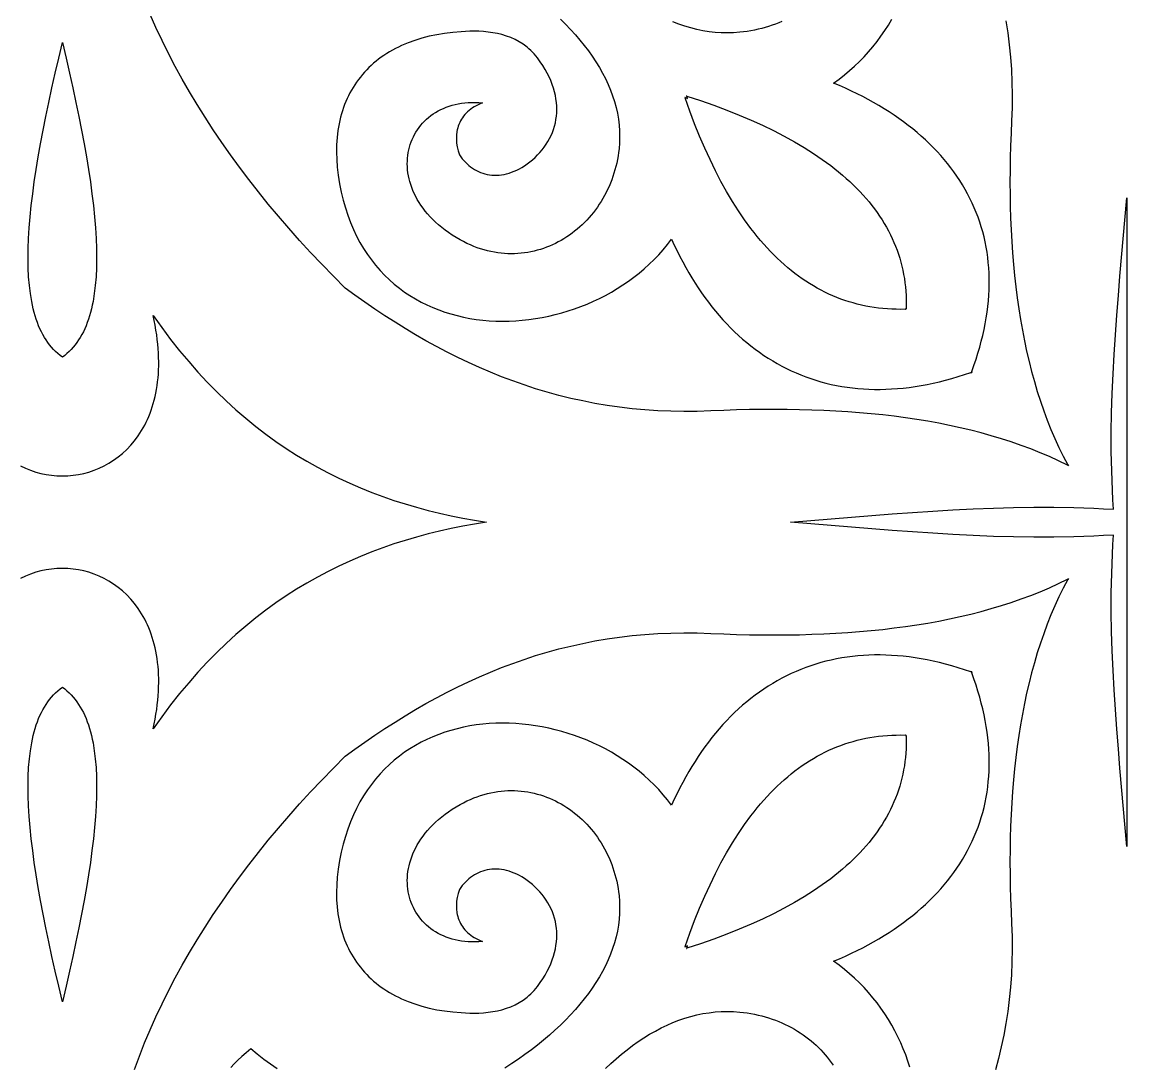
# Model space of a CAD drawing. Extents: x -375 to 375, y -1025 to 1025.
# Drawn here: x -217.3 to -155, y -782.4 to -723.6 of the extents above; entities that cross this region are included whole.
import ezdxf

# ---------------------------------------------------------------- set-up
doc = ezdxf.new("R2010")
doc.units = 0
doc.layers.add('LAYER_1', color=18, linetype='CONTINUOUS')

msp = doc.modelspace()

# ---------------------------------------------------------------- linework, layer by layer
at = {"layer": 'LAYER_1'}
for points in [[(-161.819, -723.576), (-161.714, -724.251), (-161.627, -724.933), (-161.558, -725.623), (-161.508, -726.322), (-161.477, -727.029), (-161.465, -727.745), (-161.472, -728.469), (-161.5, -729.202), (-161.532, -729.907), (-161.557, -730.607), (-161.574, -731.301), (-161.585, -731.99), (-161.589, -732.674), (-161.584, -733.352), (-161.573, -734.024), (-161.553, -734.69), (-161.525, -735.35), (-161.49, -736.004), (-161.446, -736.652), (-161.393, -737.294), (-161.332, -737.929), (-161.263, -738.557), (-161.184, -739.179), (-161.096, -739.794), (-160.999, -740.402), (-160.893, -741.002), (-160.777, -741.596), (-160.651, -742.182), (-160.516, -742.761), (-160.371, -743.332), (-160.215, -743.896), (-160.049, -744.451), (-159.873, -744.999), (-159.686, -745.539), (-159.489, -746.07), (-159.28, -746.593), (-159.06, -747.108), (-158.829, -747.614), (-158.587, -748.111), (-158.333, -748.6), (-158.287, -748.643), (-158.303, -748.637), (-158.296, -748.651), (-158.34, -748.607), (-158.847, -748.362), (-159.363, -748.128), (-159.888, -747.906), (-160.421, -747.694), (-160.964, -747.493), (-161.515, -747.302), (-162.075, -747.122), (-162.643, -746.952), (-163.219, -746.792), (-163.803, -746.642), (-164.395, -746.502), (-164.996, -746.372), (-165.604, -746.25), (-166.219, -746.139), (-166.842, -746.036), (-167.473, -745.943), (-168.11, -745.858), (-168.755, -745.782), (-169.407, -745.715), (-170.065, -745.656), (-170.731, -745.606), (-171.403, -745.563), (-172.081, -745.529), (-172.766, -745.502), (-173.457, -745.483), (-174.154, -745.472), (-174.857, -745.468), (-175.566, -745.471), (-176.28, -745.481), (-177.001, -745.499), (-177.726, -745.523), (-178.457, -745.553), (-179.218, -745.58), (-179.969, -745.587), (-180.711, -745.576), (-181.444, -745.545), (-182.169, -745.497), (-182.885, -745.431), (-183.592, -745.347), (-184.292, -745.246), (-184.983, -745.128), (-185.666, -744.994), (-186.342, -744.844), (-187.01, -744.678), (-187.671, -744.497), (-188.325, -744.301), (-188.972, -744.09), (-189.612, -743.865), (-190.245, -743.626), (-190.872, -743.374), (-191.492, -743.109), (-192.107, -742.831), (-192.715, -742.54), (-193.318, -742.237), (-193.915, -741.923), (-194.506, -741.597), (-195.092, -741.261), (-195.673, -740.914), (-196.249, -740.556), (-196.821, -740.189), (-197.387, -739.812), (-197.95, -739.426), (-198.508, -739.032), (-199.062, -738.629), (-199.726, -737.962), (-200.376, -737.292), (-201.01, -736.619), (-201.629, -735.943), (-202.233, -735.263), (-202.821, -734.581), (-203.393, -733.895), (-203.95, -733.206), (-204.491, -732.514), (-205.016, -731.819), (-205.526, -731.12), (-206.019, -730.419), (-206.496, -729.713), (-206.957, -729.005), (-207.402, -728.293), (-207.83, -727.578), (-208.242, -726.859), (-208.638, -726.138), (-209.017, -725.412), (-209.379, -724.683), (-209.725, -723.951), (-210.053, -723.215)], [(-186.931, -723.477), (-186.637, -723.766), (-186.355, -724.058), (-186.086, -724.355), (-185.828, -724.654), (-185.583, -724.957), (-185.351, -725.262), (-185.132, -725.571), (-184.926, -725.882), (-184.734, -726.196), (-184.555, -726.512), (-184.391, -726.83), (-184.242, -727.151), (-184.107, -727.474), (-183.987, -727.798), (-183.882, -728.125), (-183.793, -728.453), (-183.72, -728.782), (-183.663, -729.113), (-183.622, -729.445), (-183.597, -729.778), (-183.59, -730.111), (-183.599, -730.446), (-183.626, -730.781), (-183.65, -730.985), (-183.679, -731.187), (-183.714, -731.387), (-183.755, -731.585), (-183.8, -731.78), (-183.852, -731.973), (-183.908, -732.163), (-183.969, -732.351), (-184.036, -732.537), (-184.107, -732.719), (-184.184, -732.899), (-184.265, -733.075), (-184.35, -733.249), (-184.44, -733.42), (-184.535, -733.587), (-184.634, -733.751), (-184.737, -733.912), (-184.845, -734.069), (-184.956, -734.222), (-185.071, -734.372), (-185.191, -734.518), (-185.314, -734.66), (-185.44, -734.798), (-185.571, -734.932), (-185.704, -735.062), (-185.841, -735.188), (-185.982, -735.31), (-186.125, -735.427), (-186.272, -735.539), (-186.421, -735.647), (-186.574, -735.75), (-186.729, -735.849), (-186.887, -735.942), (-187.047, -736.031), (-187.21, -736.114), (-187.376, -736.192), (-187.543, -736.265), (-187.713, -736.333), (-187.885, -736.395), (-188.059, -736.452), (-188.235, -736.503), (-188.413, -736.548), (-188.592, -736.588), (-188.773, -736.621), (-188.956, -736.649), (-189.14, -736.67), (-189.325, -736.686), (-189.512, -736.695), (-189.7, -736.697), (-189.888, -736.694), (-190.078, -736.683), (-190.268, -736.666), (-190.46, -736.643), (-190.652, -736.612), (-190.844, -736.575), (-191.037, -736.53), (-191.23, -736.478), (-191.423, -736.42), (-191.617, -736.354), (-191.811, -736.28), (-192.004, -736.199), (-192.198, -736.111), (-192.391, -736.014), (-192.584, -735.91), (-192.809, -735.778), (-193.024, -735.643), (-193.23, -735.504), (-193.427, -735.362), (-193.614, -735.217), (-193.792, -735.068), (-193.961, -734.918), (-194.121, -734.764), (-194.272, -734.609), (-194.414, -734.451), (-194.547, -734.291), (-194.672, -734.13), (-194.788, -733.967), (-194.896, -733.803), (-194.995, -733.638), (-195.085, -733.472), (-195.168, -733.305), (-195.242, -733.137), (-195.309, -732.969), (-195.367, -732.801), (-195.417, -732.633), (-195.46, -732.466), (-195.495, -732.298), (-195.522, -732.132), (-195.541, -731.966), (-195.553, -731.801), (-195.558, -731.637), (-195.555, -731.475), (-195.546, -731.314), (-195.529, -731.155), (-195.505, -730.998), (-195.474, -730.844), (-195.436, -730.691), (-195.391, -730.541), (-195.34, -730.394), (-195.282, -730.25), (-195.217, -730.109), (-195.146, -729.972), (-195.069, -729.838), (-194.985, -729.707), (-194.896, -729.581), (-194.8, -729.458), (-194.698, -729.34), (-194.59, -729.227), (-194.476, -729.118), (-194.357, -729.014), (-194.232, -728.915), (-194.101, -728.821), (-193.965, -728.733), (-193.823, -728.651), (-193.676, -728.574), (-193.524, -728.504), (-193.366, -728.439), (-193.204, -728.382), (-193.037, -728.33), (-192.864, -728.286), (-192.687, -728.248), (-192.505, -728.218), (-192.319, -728.196), (-192.128, -728.18), (-191.932, -728.173), (-191.732, -728.174), (-191.528, -728.183), (-191.319, -728.2), (-191.445, -728.248), (-191.565, -728.3), (-191.679, -728.357), (-191.787, -728.418), (-191.889, -728.483), (-191.986, -728.551), (-192.077, -728.623), (-192.162, -728.699), (-192.242, -728.777), (-192.316, -728.859), (-192.385, -728.944), (-192.448, -729.031), (-192.506, -729.121), (-192.558, -729.214), (-192.605, -729.309), (-192.647, -729.406), (-192.683, -729.505), (-192.714, -729.606), (-192.74, -729.708), (-192.76, -729.813), (-192.786, -730.024), (-192.791, -730.241), (-192.776, -730.46), (-192.742, -730.68), (-192.688, -730.901), (-192.614, -731.121), (-192.538, -731.234), (-192.457, -731.343), (-192.371, -731.446), (-192.282, -731.544), (-192.188, -731.637), (-192.089, -731.724), (-191.987, -731.805), (-191.882, -731.88), (-191.772, -731.949), (-191.66, -732.012), (-191.544, -732.068), (-191.425, -732.118), (-191.303, -732.161), (-191.179, -732.197), (-191.052, -732.227), (-190.922, -732.249), (-190.791, -732.264), (-190.657, -732.272), (-190.521, -732.272), (-190.384, -732.265), (-190.245, -732.25), (-190.104, -732.226), (-189.963, -732.195), (-189.82, -732.156), (-189.677, -732.108), (-189.532, -732.051), (-189.387, -731.986), (-189.242, -731.912), (-189.097, -731.829), (-188.951, -731.738), (-188.806, -731.636), (-188.66, -731.526), (-188.504, -731.397), (-188.355, -731.264), (-188.213, -731.126), (-188.08, -730.983), (-187.954, -730.835), (-187.837, -730.683), (-187.728, -730.527), (-187.628, -730.367), (-187.536, -730.202), (-187.453, -730.034), (-187.38, -729.862), (-187.315, -729.687), (-187.26, -729.508), (-187.214, -729.326), (-187.179, -729.141), (-187.153, -728.953), (-187.137, -728.762), (-187.131, -728.569), (-187.136, -728.373), (-187.151, -728.174), (-187.177, -727.973), (-187.214, -727.771), (-187.263, -727.566), (-187.322, -727.359), (-187.393, -727.151), (-187.475, -726.941), (-187.57, -726.73), (-187.676, -726.518), (-187.794, -726.305), (-187.925, -726.09), (-188.068, -725.875), (-188.223, -725.659), (-188.314, -725.546), (-188.408, -725.437), (-188.504, -725.334), (-188.604, -725.237), (-188.706, -725.144), (-188.811, -725.056), (-189.027, -724.895), (-189.253, -724.753), (-189.486, -724.628), (-189.726, -724.52), (-189.972, -724.428), (-190.223, -724.351), (-190.478, -724.289), (-190.737, -724.239), (-190.997, -724.202), (-191.259, -724.177), (-191.521, -724.162), (-191.782, -724.158), (-192.041, -724.162), (-192.528, -724.183), (-192.999, -724.222), (-193.456, -724.279), (-193.898, -724.352), (-194.325, -724.442), (-194.737, -724.549), (-195.133, -724.672), (-195.514, -724.811), (-195.878, -724.965), (-196.055, -725.049), (-196.227, -725.136), (-196.395, -725.226), (-196.559, -725.321), (-196.719, -725.419), (-196.875, -725.521), (-197.027, -725.627), (-197.174, -725.736), (-197.318, -725.849), (-197.457, -725.966), (-197.592, -726.086), (-197.722, -726.21), (-197.848, -726.337), (-197.97, -726.467), (-198.088, -726.601), (-198.201, -726.738), (-198.31, -726.879), (-198.415, -727.023), (-198.515, -727.17), (-198.61, -727.321), (-198.701, -727.475), (-198.788, -727.632), (-198.87, -727.792), (-198.947, -727.955), (-199.02, -728.121), (-199.089, -728.291), (-199.152, -728.463), (-199.211, -728.638), (-199.265, -728.817), (-199.315, -728.998), (-199.4, -729.369), (-199.466, -729.752), (-199.513, -730.145), (-199.54, -730.55), (-199.548, -730.965), (-199.536, -731.39), (-199.504, -731.825), (-199.451, -732.27), (-199.374, -732.753), (-199.281, -733.22), (-199.173, -733.671), (-199.049, -734.107), (-198.912, -734.527), (-198.76, -734.932), (-198.595, -735.322), (-198.417, -735.697), (-198.226, -736.056), (-198.022, -736.401), (-197.807, -736.731), (-197.58, -737.047), (-197.343, -737.347), (-197.094, -737.634), (-196.836, -737.906), (-196.568, -738.164), (-196.29, -738.407), (-196.004, -738.637), (-195.709, -738.853), (-195.406, -739.055), (-195.096, -739.243), (-194.779, -739.417), (-194.454, -739.578), (-194.124, -739.726), (-193.787, -739.86), (-193.446, -739.982), (-193.099, -740.09), (-192.747, -740.185), (-192.392, -740.267), (-192.032, -740.337), (-191.67, -740.394), (-191.304, -740.438), (-190.936, -740.47), (-190.567, -740.489), (-190.195, -740.497), (-189.822, -740.492), (-189.449, -740.475), (-189.075, -740.447), (-188.702, -740.406), (-188.329, -740.354), (-187.957, -740.29), (-187.586, -740.215), (-187.217, -740.129), (-186.851, -740.031), (-186.487, -739.922), (-186.126, -739.802), (-185.769, -739.671), (-185.416, -739.529), (-185.067, -739.377), (-184.724, -739.214), (-184.385, -739.04), (-184.052, -738.856), (-183.725, -738.662), (-183.405, -738.457), (-183.092, -738.243), (-182.786, -738.018), (-182.488, -737.784), (-182.199, -737.539), (-181.918, -737.285), (-181.646, -737.022), (-181.383, -736.749), (-181.131, -736.467), (-180.889, -736.175), (-180.658, -735.875), (-180.508, -736.205), (-180.353, -736.528), (-180.195, -736.846), (-180.032, -737.158), (-179.865, -737.464), (-179.694, -737.764), (-179.519, -738.057), (-179.34, -738.345), (-179.157, -738.626), (-178.97, -738.901), (-178.78, -739.17), (-178.585, -739.432), (-178.386, -739.688), (-178.184, -739.938), (-177.978, -740.181), (-177.768, -740.418), (-177.554, -740.648), (-177.337, -740.872), (-177.116, -741.089), (-176.891, -741.3), (-176.662, -741.503), (-176.43, -741.701), (-176.195, -741.891), (-175.956, -742.074), (-175.713, -742.251), (-175.467, -742.421), (-175.217, -742.584), (-174.964, -742.74), (-174.707, -742.889), (-174.448, -743.031), (-174.184, -743.166), (-173.918, -743.294), (-173.648, -743.414), (-173.375, -743.528), (-173.099, -743.634), (-172.819, -743.733), (-172.536, -743.824), (-172.25, -743.909), (-171.961, -743.985), (-171.669, -744.055), (-171.374, -744.117), (-171.076, -744.171), (-170.775, -744.218), (-170.47, -744.258), (-170.163, -744.289), (-169.853, -744.313), (-169.54, -744.33), (-169.224, -744.338), (-168.906, -744.339), (-168.584, -744.332), (-168.26, -744.317), (-167.933, -744.294), (-167.603, -744.263), (-167.27, -744.224), (-166.935, -744.178), (-166.597, -744.123), (-166.257, -744.06), (-165.914, -743.989), (-165.568, -743.909), (-165.22, -743.822), (-164.87, -743.726), (-164.517, -743.622), (-164.161, -743.509), (-163.803, -743.388), (-163.771, -743.42), (-163.771, -743.405), (-163.77, -743.396), (-163.776, -743.389), (-163.767, -743.385), (-163.764, -743.376), (-163.756, -743.382), (-163.752, -743.382), (-163.752, -743.378), (-163.758, -743.37), (-163.748, -743.367), (-163.745, -743.359), (-163.737, -743.364), (-163.728, -743.363), (-163.713, -743.363), (-163.745, -743.332), (-163.62, -742.987), (-163.503, -742.644), (-163.395, -742.304), (-163.296, -741.966), (-163.205, -741.63), (-163.123, -741.297), (-163.049, -740.966), (-162.984, -740.638), (-162.927, -740.312), (-162.878, -739.989), (-162.838, -739.668), (-162.806, -739.35), (-162.782, -739.035), (-162.767, -738.722), (-162.759, -738.412), (-162.76, -738.105), (-162.769, -737.8), (-162.786, -737.498), (-162.811, -737.199), (-162.844, -736.903), (-162.884, -736.61), (-162.933, -736.319), (-162.99, -736.032), (-163.054, -735.747), (-163.126, -735.465), (-163.206, -735.187), (-163.293, -734.911), (-163.388, -734.638), (-163.491, -734.369), (-163.601, -734.102), (-163.718, -733.839), (-163.844, -733.579), (-163.976, -733.322), (-164.116, -733.068), (-164.263, -732.817), (-164.418, -732.57), (-164.579, -732.326), (-164.748, -732.085), (-164.925, -731.848), (-165.108, -731.614), (-165.298, -731.383), (-165.496, -731.156), (-165.7, -730.932), (-165.912, -730.712), (-166.13, -730.495), (-166.355, -730.282), (-166.587, -730.073), (-166.826, -729.866), (-167.072, -729.664), (-167.324, -729.465), (-167.583, -729.27), (-167.848, -729.079), (-168.121, -728.891), (-168.399, -728.707), (-168.685, -728.527), (-168.976, -728.35), (-169.274, -728.178), (-169.579, -728.009), (-169.89, -727.844), (-170.207, -727.683), (-170.53, -727.526), (-170.86, -727.373), (-171.196, -727.224), (-171.538, -727.079), (-171.226, -726.857), (-170.924, -726.623), (-170.631, -726.38), (-170.348, -726.127), (-170.075, -725.865), (-169.812, -725.594), (-169.558, -725.315), (-169.315, -725.028), (-169.082, -724.733), (-168.86, -724.431), (-168.647, -724.122), (-168.446, -723.807), (-168.255, -723.486)], [(-174.44, -723.602), (-174.623, -723.68), (-174.81, -723.754), (-174.999, -723.823), (-175.191, -723.887), (-175.386, -723.946), (-175.584, -724), (-175.784, -724.05), (-175.986, -724.094), (-176.191, -724.133), (-176.398, -724.166), (-176.608, -724.195), (-176.819, -724.217), (-177.167, -724.244), (-177.514, -724.253), (-177.86, -724.246), (-178.205, -724.222), (-178.549, -724.183), (-178.892, -724.127), (-179.234, -724.057), (-179.574, -723.971), (-179.913, -723.87), (-180.249, -723.754), (-180.584, -723.624)], [(-217.353, -748.652), (-217.074, -748.784), (-216.789, -748.899), (-216.498, -748.996), (-216.204, -749.076), (-215.906, -749.138), (-215.605, -749.182), (-215.303, -749.208), (-215, -749.217), (-214.697, -749.208), (-214.395, -749.182), (-214.094, -749.138), (-213.796, -749.076), (-213.502, -748.996), (-213.211, -748.899), (-212.926, -748.784), (-212.647, -748.652), (-212.374, -748.502), (-212.109, -748.334), (-211.852, -748.149), (-211.604, -747.945), (-211.367, -747.725), (-211.14, -747.486), (-210.925, -747.23), (-210.723, -746.956), (-210.627, -746.813), (-210.534, -746.665), (-210.445, -746.513), (-210.36, -746.356), (-210.278, -746.195), (-210.2, -746.029), (-210.126, -745.859), (-210.057, -745.685), (-209.991, -745.506), (-209.93, -745.322), (-209.873, -745.135), (-209.821, -744.943), (-209.773, -744.746), (-209.73, -744.545), (-209.692, -744.34), (-209.659, -744.13), (-209.631, -743.916), (-209.608, -743.697), (-209.59, -743.474), (-209.578, -743.247), (-209.571, -743.015), (-209.569, -742.779), (-209.573, -742.538), (-209.583, -742.293), (-209.599, -742.044), (-209.621, -741.79), (-209.649, -741.531), (-209.683, -741.268), (-209.724, -741.001), (-209.77, -740.73), (-209.824, -740.454), (-209.884, -740.173), (-209.394, -740.861), (-208.896, -741.523), (-208.391, -742.161), (-207.879, -742.774), (-207.36, -743.364), (-206.834, -743.93), (-206.301, -744.472), (-205.762, -744.993), (-205.215, -745.491), (-204.663, -745.967), (-204.103, -746.422), (-203.538, -746.856), (-202.967, -747.27), (-202.389, -747.664), (-201.806, -748.038), (-201.216, -748.393), (-200.621, -748.729), (-200.021, -749.047), (-199.415, -749.347), (-198.804, -749.63), (-198.188, -749.896), (-197.566, -750.145), (-196.94, -750.378), (-196.309, -750.595), (-195.673, -750.797), (-195.032, -750.985), (-194.387, -751.157), (-193.738, -751.316), (-193.084, -751.462), (-192.427, -751.594), (-191.765, -751.714), (-191.099, -751.822), (-191.765, -751.93), (-192.427, -752.05), (-193.084, -752.182), (-193.738, -752.327), (-194.387, -752.486), (-195.032, -752.659), (-195.673, -752.846), (-196.309, -753.048), (-196.94, -753.266), (-197.566, -753.499), (-198.188, -753.748), (-198.804, -754.014), (-199.415, -754.296), (-200.021, -754.596), (-200.621, -754.914), (-201.216, -755.251), (-201.806, -755.606), (-202.389, -755.98), (-202.967, -756.373), (-203.538, -756.787), (-204.103, -757.221), (-204.663, -757.676), (-205.215, -758.153), (-205.762, -758.651), (-206.301, -759.171), (-206.834, -759.714), (-207.36, -760.28), (-207.879, -760.869), (-208.391, -761.483), (-208.896, -762.12), (-209.394, -762.783), (-209.884, -763.47), (-209.824, -763.19), (-209.77, -762.914), (-209.724, -762.642), (-209.683, -762.375), (-209.649, -762.112), (-209.621, -761.854), (-209.599, -761.6), (-209.583, -761.351), (-209.573, -761.105), (-209.569, -760.865), (-209.571, -760.629), (-209.578, -760.397), (-209.59, -760.169), (-209.608, -759.946), (-209.631, -759.728), (-209.659, -759.513), (-209.692, -759.304), (-209.73, -759.098), (-209.773, -758.897), (-209.821, -758.701), (-209.873, -758.509), (-209.93, -758.321), (-209.991, -758.138), (-210.057, -757.959), (-210.126, -757.785), (-210.2, -757.615), (-210.278, -757.449), (-210.36, -757.288), (-210.445, -757.131), (-210.534, -756.979), (-210.627, -756.831), (-210.723, -756.687), (-210.925, -756.414), (-211.14, -756.157), (-211.367, -755.919), (-211.604, -755.698), (-211.852, -755.495), (-212.109, -755.31), (-212.374, -755.142), (-212.647, -754.992), (-212.926, -754.859), (-213.211, -754.744), (-213.502, -754.647), (-213.796, -754.568), (-214.094, -754.506), (-214.395, -754.462), (-214.697, -754.435), (-215, -754.427), (-215.303, -754.435), (-215.605, -754.462), (-215.906, -754.506), (-216.204, -754.568), (-216.498, -754.647), (-216.789, -754.744), (-217.074, -754.859), (-217.353, -754.992)], [(-210.937, -782.657), (-210.66, -781.911), (-210.365, -781.168), (-210.053, -780.429), (-209.725, -779.693), (-209.379, -778.96), (-209.017, -778.232), (-208.638, -777.506), (-208.242, -776.784), (-207.83, -776.066), (-207.402, -775.35), (-206.957, -774.639), (-206.496, -773.93), (-206.019, -773.225), (-205.526, -772.523), (-205.016, -771.825), (-204.491, -771.129), (-203.95, -770.437), (-203.393, -769.748), (-202.821, -769.063), (-202.233, -768.38), (-201.629, -767.701), (-201.01, -767.025), (-200.376, -766.352), (-199.726, -765.682), (-199.062, -765.015), (-198.508, -764.612), (-197.95, -764.217), (-197.387, -763.831), (-196.821, -763.455), (-196.249, -763.087), (-195.673, -762.73), (-195.092, -762.383), (-194.506, -762.046), (-193.915, -761.721), (-193.318, -761.406), (-192.715, -761.104), (-192.107, -760.813), (-191.492, -760.535), (-190.872, -760.27), (-190.245, -760.017), (-189.612, -759.778), (-188.972, -759.554), (-188.325, -759.343), (-187.671, -759.147), (-187.01, -758.966), (-186.342, -758.8), (-185.666, -758.65), (-184.983, -758.515), (-184.292, -758.398), (-183.592, -758.297), (-182.885, -758.213), (-182.169, -758.147), (-181.444, -758.098), (-180.711, -758.068), (-179.969, -758.056), (-179.218, -758.064), (-178.457, -758.09), (-177.726, -758.121), (-177.001, -758.145), (-176.28, -758.162), (-175.566, -758.173), (-174.857, -758.176), (-174.154, -758.172), (-173.457, -758.161), (-172.766, -758.142), (-172.081, -758.115), (-171.403, -758.081), (-170.731, -758.038), (-170.065, -757.988), (-169.407, -757.929), (-168.755, -757.861), (-168.11, -757.785), (-167.473, -757.701), (-166.842, -757.607), (-166.219, -757.505), (-165.604, -757.393), (-164.996, -757.272), (-164.395, -757.142), (-163.803, -757.001), (-163.219, -756.851), (-162.643, -756.692), (-162.075, -756.522), (-161.515, -756.341), (-160.964, -756.151), (-160.421, -755.95), (-159.888, -755.738), (-159.363, -755.515), (-158.847, -755.282), (-158.34, -755.037), (-158.296, -754.993), (-158.303, -755.007), (-158.287, -755.001), (-158.333, -755.044), (-158.587, -755.532), (-158.829, -756.03), (-159.06, -756.536), (-159.28, -757.05), (-159.489, -757.574), (-159.686, -758.105), (-159.873, -758.645), (-160.049, -759.192), (-160.215, -759.748), (-160.371, -760.311), (-160.516, -760.883), (-160.651, -761.461), (-160.777, -762.048), (-160.893, -762.641), (-160.999, -763.242), (-161.096, -763.85), (-161.184, -764.465), (-161.263, -765.086), (-161.332, -765.715), (-161.393, -766.35), (-161.446, -766.991), (-161.49, -767.639), (-161.525, -768.293), (-161.553, -768.954), (-161.573, -769.62), (-161.584, -770.292), (-161.589, -770.97), (-161.585, -771.654), (-161.574, -772.343), (-161.557, -773.037), (-161.532, -773.737), (-161.5, -774.442), (-161.472, -775.175), (-161.465, -775.899), (-161.477, -776.615), (-161.508, -777.322), (-161.558, -778.02), (-161.627, -778.711), (-161.714, -779.393), (-161.819, -780.067), (-161.941, -780.734), (-162.08, -781.393), (-162.236, -782.045), (-162.408, -782.689)], [(-167.227, -782.535), (-167.34, -782.185), (-167.465, -781.837), (-167.601, -781.493), (-167.748, -781.152), (-167.906, -780.816), (-168.075, -780.484), (-168.255, -780.158), (-168.446, -779.837), (-168.647, -779.522), (-168.86, -779.213), (-169.082, -778.911), (-169.315, -778.616), (-169.558, -778.329), (-169.812, -778.049), (-170.075, -777.779), (-170.348, -777.516), (-170.631, -777.264), (-170.924, -777.02), (-171.226, -776.787), (-171.538, -776.564), (-171.196, -776.419), (-170.86, -776.27), (-170.53, -776.117), (-170.207, -775.96), (-169.89, -775.799), (-169.579, -775.635), (-169.274, -775.466), (-168.976, -775.293), (-168.685, -775.117), (-168.399, -774.937), (-168.121, -774.753), (-167.848, -774.565), (-167.583, -774.374), (-167.324, -774.178), (-167.072, -773.98), (-166.826, -773.777), (-166.587, -773.571), (-166.355, -773.361), (-166.13, -773.148), (-165.912, -772.931), (-165.7, -772.711), (-165.496, -772.487), (-165.298, -772.26), (-165.108, -772.03), (-164.925, -771.796), (-164.748, -771.558), (-164.579, -771.318), (-164.418, -771.073), (-164.263, -770.826), (-164.116, -770.576), (-163.976, -770.322), (-163.844, -770.065), (-163.718, -769.805), (-163.601, -769.541), (-163.491, -769.275), (-163.388, -769.005), (-163.293, -768.732), (-163.206, -768.457), (-163.126, -768.178), (-163.054, -767.896), (-162.99, -767.612), (-162.933, -767.324), (-162.884, -767.034), (-162.844, -766.74), (-162.811, -766.444), (-162.786, -766.145), (-162.769, -765.843), (-162.76, -765.539), (-162.759, -765.231), (-162.767, -764.921), (-162.782, -764.609), (-162.806, -764.293), (-162.838, -763.975), (-162.878, -763.655), (-162.927, -763.331), (-162.984, -763.006), (-163.049, -762.677), (-163.123, -762.347), (-163.205, -762.013), (-163.296, -761.678), (-163.395, -761.34), (-163.503, -760.999), (-163.62, -760.656), (-163.745, -760.311), (-163.713, -760.281), (-163.728, -760.28), (-163.737, -760.28), (-163.745, -760.285), (-163.748, -760.276), (-163.758, -760.273), (-163.752, -760.266), (-163.752, -760.262), (-163.756, -760.262), (-163.764, -760.267), (-163.767, -760.258), (-163.776, -760.255), (-163.77, -760.247), (-163.771, -760.238), (-163.771, -760.224), (-163.803, -760.255), (-164.161, -760.135), (-164.517, -760.022), (-164.87, -759.918), (-165.22, -759.822), (-165.568, -759.734), (-165.914, -759.655), (-166.257, -759.584), (-166.597, -759.521), (-166.935, -759.466), (-167.27, -759.419), (-167.603, -759.38), (-167.933, -759.35), (-168.26, -759.327), (-168.584, -759.312), (-168.906, -759.305), (-169.224, -759.305), (-169.54, -759.314), (-169.853, -759.33), (-170.163, -759.354), (-170.47, -759.386), (-170.775, -759.425), (-171.076, -759.472), (-171.374, -759.527), (-171.669, -759.589), (-171.961, -759.658), (-172.25, -759.735), (-172.536, -759.819), (-172.819, -759.911), (-173.099, -760.01), (-173.375, -760.116), (-173.648, -760.229), (-173.918, -760.35), (-174.184, -760.478), (-174.448, -760.613), (-174.707, -760.755), (-174.964, -760.904), (-175.217, -761.06), (-175.467, -761.223), (-175.713, -761.392), (-175.956, -761.569), (-176.195, -761.753), (-176.43, -761.943), (-176.662, -762.14), (-176.891, -762.344), (-177.116, -762.555), (-177.337, -762.772), (-177.554, -762.995), (-177.768, -763.226), (-177.978, -763.462), (-178.184, -763.706), (-178.386, -763.955), (-178.585, -764.211), (-178.78, -764.474), (-178.97, -764.743), (-179.157, -765.018), (-179.34, -765.299), (-179.519, -765.586), (-179.694, -765.88), (-179.865, -766.18), (-180.032, -766.486), (-180.195, -766.797), (-180.353, -767.115), (-180.508, -767.439), (-180.658, -767.769), (-180.889, -767.468), (-181.131, -767.177), (-181.383, -766.894), (-181.646, -766.622), (-181.918, -766.358), (-182.199, -766.104), (-182.488, -765.86), (-182.786, -765.626), (-183.092, -765.401), (-183.405, -765.186), (-183.725, -764.982), (-184.052, -764.788), (-184.385, -764.603), (-184.724, -764.43), (-185.067, -764.267), (-185.416, -764.114), (-185.769, -763.972), (-186.126, -763.842), (-186.487, -763.722), (-186.851, -763.613), (-187.217, -763.515), (-187.586, -763.428), (-187.957, -763.353), (-188.329, -763.289), (-188.702, -763.237), (-189.075, -763.197), (-189.449, -763.168), (-189.822, -763.152), (-190.195, -763.147), (-190.567, -763.154), (-190.936, -763.174), (-191.304, -763.206), (-191.67, -763.25), (-192.032, -763.307), (-192.392, -763.377), (-192.747, -763.459), (-193.099, -763.554), (-193.446, -763.662), (-193.787, -763.783), (-194.124, -763.918), (-194.454, -764.065), (-194.779, -764.226), (-195.096, -764.401), (-195.406, -764.589), (-195.709, -764.791), (-196.004, -765.007), (-196.29, -765.236), (-196.568, -765.48), (-196.836, -765.738), (-197.094, -766.01), (-197.343, -766.296), (-197.58, -766.597), (-197.807, -766.912), (-198.022, -767.242), (-198.226, -767.587), (-198.417, -767.947), (-198.595, -768.322), (-198.76, -768.712), (-198.912, -769.117), (-199.049, -769.537), (-199.173, -769.973), (-199.281, -770.424), (-199.374, -770.891), (-199.451, -771.374), (-199.504, -771.819), (-199.536, -772.254), (-199.548, -772.679), (-199.54, -773.094), (-199.513, -773.498), (-199.466, -773.892), (-199.4, -774.274), (-199.315, -774.646), (-199.265, -774.827), (-199.211, -775.005), (-199.152, -775.181), (-199.089, -775.353), (-199.02, -775.522), (-198.947, -775.689), (-198.87, -775.852), (-198.788, -776.012), (-198.701, -776.169), (-198.61, -776.323), (-198.515, -776.473), (-198.415, -776.621), (-198.31, -776.765), (-198.201, -776.905), (-198.088, -777.043), (-197.97, -777.176), (-197.848, -777.307), (-197.722, -777.434), (-197.592, -777.558), (-197.457, -777.678), (-197.318, -777.794), (-197.174, -777.907), (-197.027, -778.017), (-196.875, -778.122), (-196.719, -778.224), (-196.559, -778.323), (-196.395, -778.417), (-196.227, -778.508), (-196.055, -778.595), (-195.878, -778.678), (-195.514, -778.833), (-195.133, -778.972), (-194.737, -779.095), (-194.325, -779.201), (-193.898, -779.292), (-193.456, -779.365), (-192.999, -779.421), (-192.528, -779.46), (-192.041, -779.482), (-191.782, -779.486), (-191.521, -779.481), (-191.259, -779.467), (-190.997, -779.441), (-190.737, -779.404), (-190.478, -779.355), (-190.223, -779.292), (-189.972, -779.215), (-189.726, -779.123), (-189.486, -779.015), (-189.253, -778.891), (-189.027, -778.748), (-188.811, -778.587), (-188.706, -778.5), (-188.604, -778.407), (-188.504, -778.309), (-188.408, -778.206), (-188.314, -778.098), (-188.223, -777.984), (-188.068, -777.769), (-187.925, -777.553), (-187.794, -777.339), (-187.676, -777.126), (-187.57, -776.913), (-187.475, -776.702), (-187.393, -776.492), (-187.322, -776.284), (-187.263, -776.078), (-187.214, -775.873), (-187.177, -775.67), (-187.151, -775.469), (-187.136, -775.271), (-187.131, -775.075), (-187.137, -774.881), (-187.153, -774.691), (-187.179, -774.502), (-187.214, -774.317), (-187.26, -774.135), (-187.315, -773.957), (-187.38, -773.781), (-187.453, -773.61), (-187.536, -773.441), (-187.628, -773.277), (-187.728, -773.117), (-187.837, -772.961), (-187.954, -772.809), (-188.08, -772.661), (-188.213, -772.518), (-188.355, -772.38), (-188.504, -772.246), (-188.66, -772.118), (-188.806, -772.007), (-188.951, -771.906), (-189.097, -771.814), (-189.242, -771.731), (-189.387, -771.657), (-189.532, -771.592), (-189.677, -771.536), (-189.82, -771.488), (-189.963, -771.449), (-190.104, -771.417), (-190.245, -771.394), (-190.384, -771.379), (-190.521, -771.371), (-190.657, -771.372), (-190.791, -771.379), (-190.922, -771.394), (-191.052, -771.417), (-191.179, -771.446), (-191.303, -771.483), (-191.425, -771.526), (-191.544, -771.576), (-191.66, -771.632), (-191.772, -771.695), (-191.882, -771.764), (-191.987, -771.839), (-192.089, -771.92), (-192.188, -772.007), (-192.282, -772.099), (-192.371, -772.197), (-192.457, -772.301), (-192.538, -772.409), (-192.614, -772.523), (-192.688, -772.743), (-192.742, -772.964), (-192.776, -773.184), (-192.791, -773.403), (-192.786, -773.619), (-192.76, -773.831), (-192.74, -773.935), (-192.714, -774.038), (-192.683, -774.139), (-192.647, -774.238), (-192.605, -774.335), (-192.558, -774.43), (-192.506, -774.522), (-192.448, -774.612), (-192.385, -774.7), (-192.316, -774.785), (-192.242, -774.866), (-192.162, -774.945), (-192.077, -775.021), (-191.986, -775.093), (-191.889, -775.161), (-191.787, -775.226), (-191.679, -775.286), (-191.565, -775.343), (-191.445, -775.396), (-191.319, -775.444), (-191.528, -775.461), (-191.732, -775.47), (-191.932, -775.471), (-192.128, -775.463), (-192.319, -775.448), (-192.505, -775.425), (-192.687, -775.395), (-192.864, -775.358), (-193.037, -775.313), (-193.204, -775.262), (-193.366, -775.204), (-193.524, -775.14), (-193.676, -775.069), (-193.823, -774.993), (-193.965, -774.91), (-194.101, -774.822), (-194.232, -774.729), (-194.357, -774.63), (-194.476, -774.526), (-194.59, -774.417), (-194.698, -774.303), (-194.8, -774.185), (-194.896, -774.063), (-194.985, -773.936), (-195.069, -773.806), (-195.146, -773.672), (-195.217, -773.534), (-195.282, -773.393), (-195.34, -773.249), (-195.391, -773.102), (-195.436, -772.952), (-195.474, -772.8), (-195.505, -772.645), (-195.529, -772.488), (-195.546, -772.329), (-195.555, -772.169), (-195.558, -772.006), (-195.553, -771.843), (-195.541, -771.678), (-195.522, -771.512), (-195.495, -771.345), (-195.46, -771.178), (-195.417, -771.01), (-195.367, -770.842), (-195.309, -770.674), (-195.242, -770.507), (-195.168, -770.339), (-195.085, -770.172), (-194.995, -770.006), (-194.896, -769.841), (-194.788, -769.676), (-194.672, -769.514), (-194.547, -769.352), (-194.414, -769.193), (-194.272, -769.035), (-194.121, -768.879), (-193.961, -768.726), (-193.792, -768.575), (-193.614, -768.427), (-193.427, -768.282), (-193.23, -768.14), (-193.024, -768.001), (-192.809, -767.865), (-192.584, -767.733), (-192.391, -767.629), (-192.198, -767.533), (-192.004, -767.445), (-191.811, -767.364), (-191.617, -767.29), (-191.423, -767.224), (-191.23, -767.165), (-191.037, -767.114), (-190.844, -767.069), (-190.652, -767.032), (-190.46, -767.001), (-190.268, -766.977), (-190.078, -766.96), (-189.888, -766.95), (-189.7, -766.946), (-189.512, -766.949), (-189.325, -766.958), (-189.14, -766.973), (-188.956, -766.995), (-188.773, -767.022), (-188.592, -767.056), (-188.413, -767.096), (-188.235, -767.141), (-188.059, -767.192), (-187.885, -767.249), (-187.713, -767.311), (-187.543, -767.378), (-187.376, -767.451), (-187.21, -767.53), (-187.047, -767.613), (-186.887, -767.702), (-186.729, -767.795), (-186.574, -767.893), (-186.421, -767.997), (-186.272, -768.104), (-186.125, -768.217), (-185.982, -768.334), (-185.841, -768.455), (-185.704, -768.581), (-185.571, -768.711), (-185.44, -768.845), (-185.314, -768.983), (-185.191, -769.126), (-185.071, -769.272), (-184.956, -769.421), (-184.845, -769.575), (-184.737, -769.732), (-184.634, -769.893), (-184.535, -770.057), (-184.44, -770.224), (-184.35, -770.394), (-184.265, -770.568), (-184.184, -770.745), (-184.107, -770.924), (-184.036, -771.107), (-183.969, -771.292), (-183.908, -771.48), (-183.852, -771.671), (-183.8, -771.864), (-183.755, -772.059), (-183.714, -772.257), (-183.679, -772.456), (-183.65, -772.658), (-183.626, -772.862), (-183.599, -773.198), (-183.59, -773.532), (-183.597, -773.866), (-183.622, -774.199), (-183.663, -774.531), (-183.72, -774.861), (-183.793, -775.191), (-183.882, -775.519), (-183.987, -775.845), (-184.107, -776.17), (-184.242, -776.492), (-184.391, -776.813), (-184.555, -777.132), (-184.734, -777.448), (-184.926, -777.762), (-185.132, -778.073), (-185.351, -778.381), (-185.583, -778.687), (-185.828, -778.99), (-186.086, -779.289), (-186.355, -779.585), (-186.637, -779.878), (-186.931, -780.167), (-187.236, -780.452), (-187.552, -780.734), (-187.88, -781.011), (-188.218, -781.285), (-188.566, -781.554), (-188.925, -781.818), (-189.293, -782.078), (-189.671, -782.333), (-190.058, -782.584)], [(-184.395, -782.613), (-184.095, -782.329), (-183.791, -782.058), (-183.484, -781.797), (-183.174, -781.549), (-182.86, -781.313), (-182.543, -781.089), (-182.223, -780.877), (-181.9, -780.679), (-181.575, -780.494), (-181.247, -780.322), (-180.917, -780.164), (-180.584, -780.02), (-180.249, -779.889), (-179.913, -779.774), (-179.574, -779.673), (-179.234, -779.587), (-178.892, -779.516), (-178.549, -779.461), (-178.205, -779.422), (-177.86, -779.398), (-177.514, -779.391), (-177.167, -779.4), (-176.819, -779.426), (-176.608, -779.449), (-176.398, -779.477), (-176.191, -779.511), (-175.986, -779.55), (-175.784, -779.594), (-175.584, -779.643), (-175.386, -779.698), (-175.191, -779.757), (-174.999, -779.821), (-174.81, -779.89), (-174.623, -779.964), (-174.44, -780.042), (-174.26, -780.124), (-174.083, -780.211), (-173.91, -780.302), (-173.74, -780.398), (-173.573, -780.497), (-173.41, -780.601), (-173.251, -780.708), (-173.096, -780.82), (-172.944, -780.935), (-172.797, -781.053), (-172.654, -781.175), (-172.514, -781.301), (-172.38, -781.43), (-172.249, -781.562), (-172.123, -781.697), (-172.002, -781.836), (-171.885, -781.977), (-171.773, -782.121), (-171.666, -782.268), (-171.564, -782.418)], [(-202.899, -782.632), (-203.277, -782.368), (-203.65, -782.093), (-204.017, -781.806), (-204.379, -781.508), (-204.645, -781.718), (-204.891, -781.926), (-205.115, -782.134), (-205.319, -782.34), (-205.504, -782.545)]]:
    msp.add_lwpolyline(points, dxfattribs=at)
for points in [[(-214.793, -725.67), (-214.597, -726.522), (-214.41, -727.355), (-214.234, -728.169), (-214.069, -728.964), (-213.916, -729.74), (-213.774, -730.497), (-213.644, -731.234), (-213.526, -731.952), (-213.421, -732.649), (-213.329, -733.326), (-213.25, -733.983), (-213.185, -734.62), (-213.134, -735.235), (-213.097, -735.83), (-213.075, -736.404), (-213.068, -736.956), (-213.077, -737.486), (-213.101, -737.995), (-213.141, -738.481), (-213.198, -738.945), (-213.271, -739.387), (-213.314, -739.6), (-213.361, -739.806), (-213.413, -740.007), (-213.469, -740.203), (-213.53, -740.392), (-213.595, -740.576), (-213.664, -740.754), (-213.738, -740.926), (-213.817, -741.092), (-213.901, -741.252), (-213.989, -741.407), (-214.082, -741.555), (-214.179, -741.698), (-214.282, -741.834), (-214.389, -741.965), (-214.501, -742.089), (-214.618, -742.207), (-214.741, -742.32), (-214.868, -742.426), (-215, -742.526), (-215.132, -742.426), (-215.259, -742.32), (-215.382, -742.207), (-215.499, -742.089), (-215.611, -741.965), (-215.718, -741.834), (-215.821, -741.698), (-215.918, -741.555), (-216.011, -741.407), (-216.099, -741.252), (-216.183, -741.092), (-216.262, -740.926), (-216.336, -740.754), (-216.405, -740.576), (-216.47, -740.392), (-216.531, -740.203), (-216.587, -740.007), (-216.639, -739.806), (-216.686, -739.6), (-216.729, -739.387), (-216.802, -738.945), (-216.859, -738.481), (-216.899, -737.995), (-216.923, -737.486), (-216.932, -736.956), (-216.925, -736.404), (-216.903, -735.83), (-216.866, -735.235), (-216.815, -734.62), (-216.75, -733.983), (-216.671, -733.326), (-216.579, -732.649), (-216.474, -731.952), (-216.356, -731.234), (-216.226, -730.497), (-216.084, -729.74), (-215.931, -728.964), (-215.766, -728.169), (-215.59, -727.355), (-215.403, -726.522), (-215.207, -725.67), (-215, -724.801)], [(-179.799, -727.811), (-179.026, -728.066), (-178.278, -728.329), (-177.555, -728.6), (-176.857, -728.879), (-176.184, -729.165), (-175.536, -729.459), (-174.912, -729.761), (-174.314, -730.07), (-173.74, -730.387), (-173.192, -730.711), (-172.668, -731.043), (-172.169, -731.383), (-171.929, -731.556), (-171.695, -731.73), (-171.467, -731.907), (-171.246, -732.086), (-171.031, -732.266), (-170.822, -732.448), (-170.619, -732.632), (-170.423, -732.819), (-170.233, -733.007), (-170.049, -733.197), (-169.871, -733.388), (-169.7, -733.582), (-169.535, -733.778), (-169.376, -733.975), (-169.223, -734.175), (-169.077, -734.376), (-168.936, -734.58), (-168.802, -734.785), (-168.675, -734.992), (-168.553, -735.201), (-168.438, -735.412), (-168.329, -735.625), (-168.227, -735.839), (-168.13, -736.056), (-168.04, -736.274), (-167.956, -736.495), (-167.878, -736.717), (-167.807, -736.942), (-167.742, -737.168), (-167.683, -737.396), (-167.63, -737.626), (-167.584, -737.858), (-167.544, -738.091), (-167.51, -738.327), (-167.483, -738.565), (-167.462, -738.804), (-167.447, -739.045), (-167.438, -739.289), (-167.435, -739.534), (-167.439, -739.781), (-167.427, -739.791), (-167.44, -739.792), (-167.44, -739.804), (-167.45, -739.792), (-167.475, -739.792), (-167.475, -739.815), (-167.462, -739.826), (-167.475, -739.826), (-167.475, -739.838), (-167.486, -739.826), (-167.743, -739.83), (-167.997, -739.827), (-168.249, -739.819), (-168.499, -739.805), (-168.748, -739.784), (-168.994, -739.758), (-169.239, -739.725), (-169.481, -739.686), (-169.721, -739.642), (-169.96, -739.591), (-170.196, -739.534), (-170.431, -739.471), (-170.663, -739.403), (-170.894, -739.328), (-171.123, -739.247), (-171.349, -739.16), (-171.574, -739.067), (-171.797, -738.968), (-172.017, -738.863), (-172.236, -738.752), (-172.453, -738.635), (-172.668, -738.512), (-172.88, -738.382), (-173.091, -738.247), (-173.3, -738.106), (-173.507, -737.959), (-173.712, -737.806), (-173.915, -737.646), (-174.116, -737.481), (-174.315, -737.31), (-174.512, -737.132), (-174.707, -736.949), (-174.9, -736.76), (-175.091, -736.564), (-175.28, -736.363), (-175.467, -736.155), (-175.652, -735.942), (-175.835, -735.722), (-176.016, -735.497), (-176.196, -735.266), (-176.548, -734.784), (-176.892, -734.279), (-177.229, -733.75), (-177.558, -733.197), (-177.878, -732.62), (-178.191, -732.019), (-178.496, -731.394), (-178.793, -730.745), (-179.082, -730.071), (-179.363, -729.374), (-179.636, -728.653), (-179.901, -727.908), (-179.915, -727.895), (-179.916, -727.891), (-179.906, -727.895), (-179.91, -727.886), (-179.907, -727.886), (-179.892, -727.9), (-179.766, -727.94), (-179.807, -727.819), (-179.822, -727.805), (-179.822, -727.8), (-179.812, -727.805), (-179.817, -727.796), (-179.813, -727.796)], [(-155, -751.822), (-155, -770.102), (-155.39, -765.691), (-155.482, -764.587), (-155.569, -763.483), (-155.649, -762.379), (-155.719, -761.277), (-155.779, -760.176), (-155.827, -759.077), (-155.86, -757.98), (-155.878, -756.886), (-155.878, -755.796), (-155.858, -754.709), (-155.84, -754.167), (-155.817, -753.626), (-155.788, -753.087), (-155.753, -752.548), (-156.312, -752.582), (-156.871, -752.61), (-157.432, -752.632), (-157.993, -752.649), (-159.12, -752.668), (-160.251, -752.669), (-161.385, -752.652), (-162.522, -752.62), (-163.662, -752.574), (-164.804, -752.516), (-165.947, -752.448), (-167.091, -752.371), (-168.236, -752.287), (-169.381, -752.198), (-173.954, -751.822), (-169.381, -751.445), (-168.236, -751.356), (-167.091, -751.273), (-165.947, -751.196), (-164.804, -751.128), (-163.662, -751.07), (-162.522, -751.024), (-161.385, -750.992), (-160.251, -750.975), (-159.12, -750.975), (-157.993, -750.994), (-157.432, -751.011), (-156.871, -751.034), (-156.312, -751.062), (-155.753, -751.095), (-155.788, -750.557), (-155.817, -750.017), (-155.84, -749.476), (-155.858, -748.935), (-155.878, -747.848), (-155.878, -746.757), (-155.86, -745.663), (-155.827, -744.567), (-155.779, -743.468), (-155.719, -742.367), (-155.649, -741.264), (-155.569, -740.161), (-155.482, -739.057), (-155.39, -737.952), (-155, -733.542)], [(-214.868, -761.218), (-214.741, -761.324), (-214.618, -761.436), (-214.501, -761.555), (-214.389, -761.679), (-214.282, -761.809), (-214.179, -761.946), (-214.082, -762.088), (-213.989, -762.237), (-213.901, -762.391), (-213.817, -762.551), (-213.738, -762.718), (-213.664, -762.89), (-213.595, -763.068), (-213.53, -763.251), (-213.469, -763.441), (-213.413, -763.636), (-213.361, -763.837), (-213.314, -764.044), (-213.271, -764.256), (-213.198, -764.698), (-213.141, -765.163), (-213.101, -765.649), (-213.077, -766.158), (-213.068, -766.688), (-213.075, -767.24), (-213.097, -767.814), (-213.134, -768.408), (-213.185, -769.024), (-213.25, -769.66), (-213.329, -770.317), (-213.421, -770.994), (-213.526, -771.692), (-213.644, -772.41), (-213.774, -773.147), (-213.916, -773.904), (-214.069, -774.68), (-214.234, -775.475), (-214.41, -776.289), (-214.597, -777.122), (-214.793, -777.973), (-215, -778.843), (-215.207, -777.973), (-215.403, -777.122), (-215.59, -776.289), (-215.766, -775.475), (-215.931, -774.68), (-216.084, -773.904), (-216.226, -773.147), (-216.356, -772.41), (-216.474, -771.692), (-216.579, -770.994), (-216.671, -770.317), (-216.75, -769.66), (-216.815, -769.024), (-216.866, -768.408), (-216.903, -767.814), (-216.925, -767.24), (-216.932, -766.688), (-216.923, -766.158), (-216.899, -765.649), (-216.859, -765.163), (-216.802, -764.698), (-216.729, -764.256), (-216.686, -764.044), (-216.639, -763.837), (-216.587, -763.636), (-216.531, -763.441), (-216.47, -763.251), (-216.405, -763.068), (-216.336, -762.89), (-216.262, -762.718), (-216.183, -762.551), (-216.099, -762.391), (-216.011, -762.237), (-215.918, -762.088), (-215.821, -761.946), (-215.718, -761.809), (-215.611, -761.679), (-215.499, -761.555), (-215.382, -761.436), (-215.259, -761.324), (-215.132, -761.218), (-215, -761.118)], [(-167.475, -763.818), (-167.462, -763.818), (-167.475, -763.828), (-167.475, -763.852), (-167.45, -763.852), (-167.44, -763.839), (-167.44, -763.852), (-167.427, -763.852), (-167.439, -763.863), (-167.435, -764.11), (-167.438, -764.355), (-167.447, -764.598), (-167.462, -764.84), (-167.483, -765.079), (-167.51, -765.317), (-167.544, -765.552), (-167.584, -765.786), (-167.63, -766.018), (-167.683, -766.248), (-167.742, -766.476), (-167.807, -766.702), (-167.878, -766.926), (-167.956, -767.149), (-168.04, -767.369), (-168.13, -767.588), (-168.227, -767.804), (-168.329, -768.019), (-168.438, -768.232), (-168.553, -768.443), (-168.675, -768.652), (-168.802, -768.859), (-168.936, -769.064), (-169.077, -769.267), (-169.223, -769.469), (-169.376, -769.668), (-169.535, -769.866), (-169.7, -770.061), (-169.871, -770.255), (-170.049, -770.447), (-170.233, -770.637), (-170.423, -770.825), (-170.619, -771.011), (-170.822, -771.195), (-171.031, -771.378), (-171.246, -771.558), (-171.467, -771.737), (-171.695, -771.913), (-171.929, -772.088), (-172.169, -772.261), (-172.668, -772.6), (-173.192, -772.933), (-173.74, -773.257), (-174.314, -773.574), (-174.912, -773.883), (-175.536, -774.185), (-176.184, -774.478), (-176.857, -774.765), (-177.555, -775.043), (-178.278, -775.314), (-179.026, -775.577), (-179.799, -775.833), (-179.813, -775.848), (-179.817, -775.848), (-179.812, -775.839), (-179.822, -775.843), (-179.822, -775.839), (-179.807, -775.825), (-179.766, -775.703), (-179.892, -775.744), (-179.907, -775.758), (-179.91, -775.758), (-179.906, -775.748), (-179.916, -775.753), (-179.915, -775.749), (-179.901, -775.735), (-179.636, -774.99), (-179.363, -774.269), (-179.082, -773.572), (-178.793, -772.899), (-178.496, -772.25), (-178.191, -771.625), (-177.878, -771.024), (-177.558, -770.446), (-177.229, -769.893), (-176.892, -769.364), (-176.548, -768.859), (-176.196, -768.378), (-176.016, -768.147), (-175.835, -767.921), (-175.652, -767.702), (-175.467, -767.488), (-175.28, -767.281), (-175.091, -767.079), (-174.9, -766.884), (-174.707, -766.695), (-174.512, -766.511), (-174.315, -766.334), (-174.116, -766.163), (-173.915, -765.997), (-173.712, -765.838), (-173.507, -765.685), (-173.3, -765.538), (-173.091, -765.396), (-172.88, -765.261), (-172.668, -765.132), (-172.453, -765.009), (-172.236, -764.892), (-172.017, -764.781), (-171.797, -764.676), (-171.574, -764.577), (-171.349, -764.484), (-171.123, -764.397), (-170.894, -764.316), (-170.663, -764.241), (-170.431, -764.172), (-170.196, -764.109), (-169.96, -764.053), (-169.721, -764.002), (-169.481, -763.957), (-169.239, -763.919), (-168.994, -763.886), (-168.748, -763.86), (-168.499, -763.839), (-168.249, -763.825), (-167.997, -763.816), (-167.743, -763.814), (-167.486, -763.818), (-167.475, -763.805)]]:
    msp.add_lwpolyline(points, close=True, dxfattribs=at)

doc.saveas('drawing.dxf')
